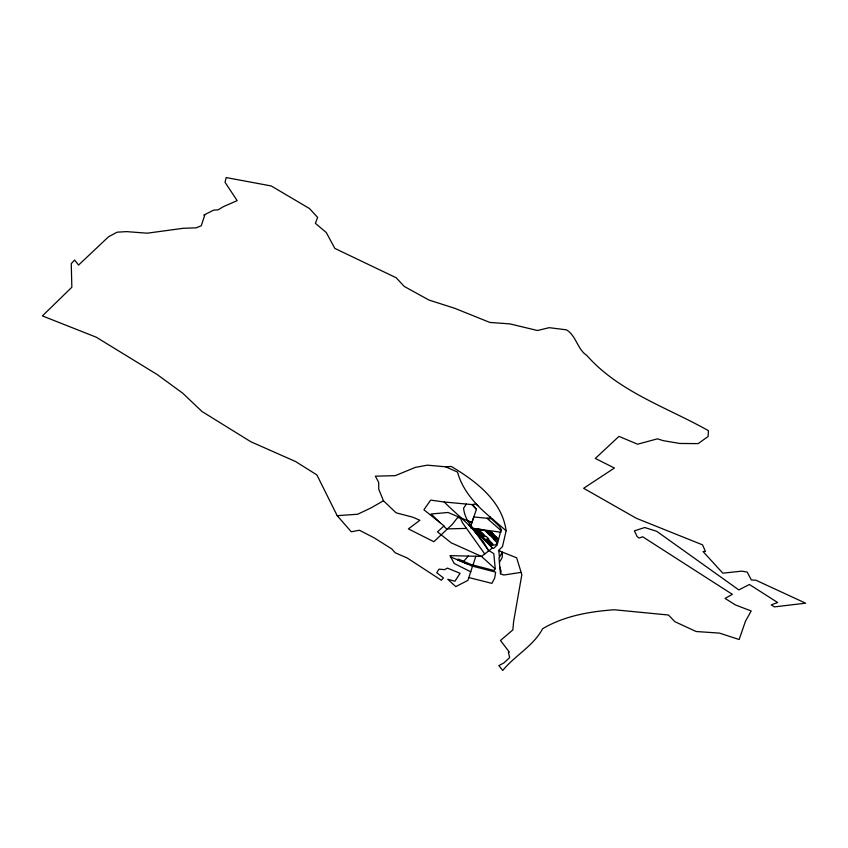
<?xml version="1.0" encoding="UTF-8"?>
<svg xmlns="http://www.w3.org/2000/svg" width="848" height="848" viewBox="0 0 848 848"><rect width="100%" height="100%" fill="white"/><g stroke="black" fill="none" stroke-linecap="round" stroke-linejoin="round"><path stroke-width="1.27" d="M470.852 571.849L454.199 563.485L449.949 555.62L481.505 556.415L489.063 550.638L493.801 553.649L495.274 568.955L481.505 556.415L451.125 542.784L437.494 531.876L444.045 525.877L423.926 509.786L430.636 500.119L444.204 501.995C454.655 512.521 466.559 521.679 475.993 532.936L470.735 525.802L471.912 522.516L458.206 516.792L452.313 524.35L433.858 541.713L408.386 528.898L419.877 520.28L412.828 517.195L396.101 512.828L383.466 500.755L378.738 489.211L378.664 482.364L375.367 476.173L395.285 475.643L415.297 467.407L427.297 465.16L445.688 466.803L451.263 466.453C475.527 480.89 502.101 500.723 506.129 530.763L502.482 546.6L498.444 550.575L516.633 557.793L521.838 574.647L513.623 621.584L512.849 629.905L500.49 640.484L509.341 652.112L508.334 652.144L509.68 657.582L503.903 662.924L498.825 665.616L502.769 670.439C515.022 655.398 533.509 645.975 542.635 628.697C564.28 615.945 589.551 611.525 614.291 609.765L668.436 615.012L674.923 621.711L696.091 631.506L719.454 633.106L739.138 639.509L745.456 621.266L751.19 610.973L735.386 604.931L725.061 598.412L732.343 594.342L642.636 536.752L639.212 538.067L637.113 536.561L634.399 530.837L644.745 527.52L656.702 531.293L738.82 589.911L749.42 584.505L777.648 602.515L771.203 604.9L774.362 606.892L805.6 603.182L755.939 580.233L751.381 579.99L747.162 572.05L741.671 571.149L722.814 573.174L703.024 551.529L705.441 551.412L702.526 544.851L636.36 518.298L583.647 488.278L614.397 468.032L595.317 458.45L618.976 436.37L637.569 444.204L657.454 438.84L663.21 440.653L679.704 443.462L698.137 443.621L708.08 436.519L708.451 430.678C667.344 407.475 618.839 391.893 586.89 355.503C577.191 349.175 576.258 335.617 566.422 329.83L549.186 327.667L537.526 330.508L509.913 323.904L489.773 322.42L454.857 308.343L428.887 300.012L404.263 286.433L396.133 277.72L334.833 248.411L326.268 232.49L315.403 223.363L317.608 217.364L309.456 208.534L271.265 185.966L226.183 177.561L225.038 182.278L237.175 200.647L223.48 206.615L218.042 209.859L213.717 210.103L203.817 215.106L204.697 215.244L201.273 225.759L196.238 227.836L183.2 228.303L147.234 233.189L126.638 231.621L117.141 232.182L108.544 236.772L78.567 265.064L74.635 260.018L71.253 263.622L71.847 287.239L42.4 315.922L96.29 337.218L157.124 374.509L182.649 393.133L201.994 411.503L250.86 441.766L295.507 461.503L316.887 474.922L337.197 515.679L351.263 531.77L359.457 530.244L374.244 537.886L391.776 548.932L395.2 552.769L407.284 558.037L441.363 580.255L443.419 577.912L436.741 572.739L438.988 569.146L444.638 569.633L447.362 568.096L460.093 573.301L454.941 581.219L447.797 579.301L455.779 586.625L467.948 580.35L472.537 566.157L495.656 572.124L494.638 578.198L491.904 583.371L468.859 577.562M500.447 532.173L497.129 545.063L493.621 548.359L492.169 547.702C481.42 535.703 465.457 525.728 463.57 508.206L466.358 504.094M520.672 572.432L503.723 575.029L500.479 573.799L501.115 571.361L499.769 566.941L499.048 557.931L502.387 552.143M475.866 556.203L472.908 565.287L458.302 559.033L457.475 559.807L472.58 566.263M470.735 525.802L473.831 516.941L491.31 518.7L499.302 526.248L501.507 529.862L500.193 529.767M472.463 520.969L476.438 509.298L472.559 504.645L444.204 501.995M494.956 568.669L494.214 570.513L473.089 565.065M457.835 517.534L460.411 518.202L462.446 522.644L484.738 553.967M499.43 562.33L502.154 557.677L502.429 552.875M463.39 561.705L468.287 556.012M489.063 550.638L492.391 547.935L473.343 528.442L500.914 532.237L501.295 530.742L486.975 518.266L490.271 518.594L489.328 516.782L489.932 516.792L506.129 530.763M383.466 500.755L371.148 507.835L357.697 514.238L337.197 515.679M476.682 531.866L480.53 531.431L485.48 536.498M477.922 533.127L481.77 532.703M479.162 534.388L483 533.964M488.384 533.36L492.232 532.936M480.392 535.66L484.24 535.226M489.625 534.632L493.462 534.198M481.357 535.766L483.18 535.565L478.251 530.519M491.851 534.6L489.338 534.876L485.098 530.541M481.632 536.922L486.243 536.413L488.713 538.936L484.102 539.455M490.854 535.894L494.702 535.47M492.094 537.166L495.942 536.731M493.335 538.427L497.172 538.003M485.31 539.816L487.144 539.614L492.55 545.147M495.804 538.65L493.292 538.925L496.811 542.519M485.342 540.717L489.19 540.293M486.582 541.989L490.42 541.554M487.812 543.25L491.66 542.826M489.052 544.522L492.9 544.087L487.95 539.031M466.358 528.399L446.631 528.919L443.727 526.163M470.894 528.103L472.283 528.293M473.343 528.442L480.901 529.491M450.744 556.998L468.541 564.28L457.719 559.553M467.683 520.736L471.912 522.516M458.206 516.792L448.073 512.478L431.123 513.994L440.038 522.686M445.688 466.803L457.485 472.06C462.584 490.367 475.622 504.942 489.932 516.792M478.071 505.747L475.686 503.977L472.453 504.518L474.594 507.072M500.479 573.799L499.769 566.941M468.796 524.774L473.47 529.491L488.745 550.871L483.381 541.777L474.35 530.7M471.891 504.581L476.438 509.298M499.451 557.295L498.931 551.656L500.267 551.295M497.384 540.261L496.239 544.745L490.727 545.359L476.417 530.721L481.929 530.106L488.321 530.986L497.384 540.261M490.992 531.675L487.144 532.099L494.564 539.688L498.412 539.264L490.992 531.675"/></g></svg>
